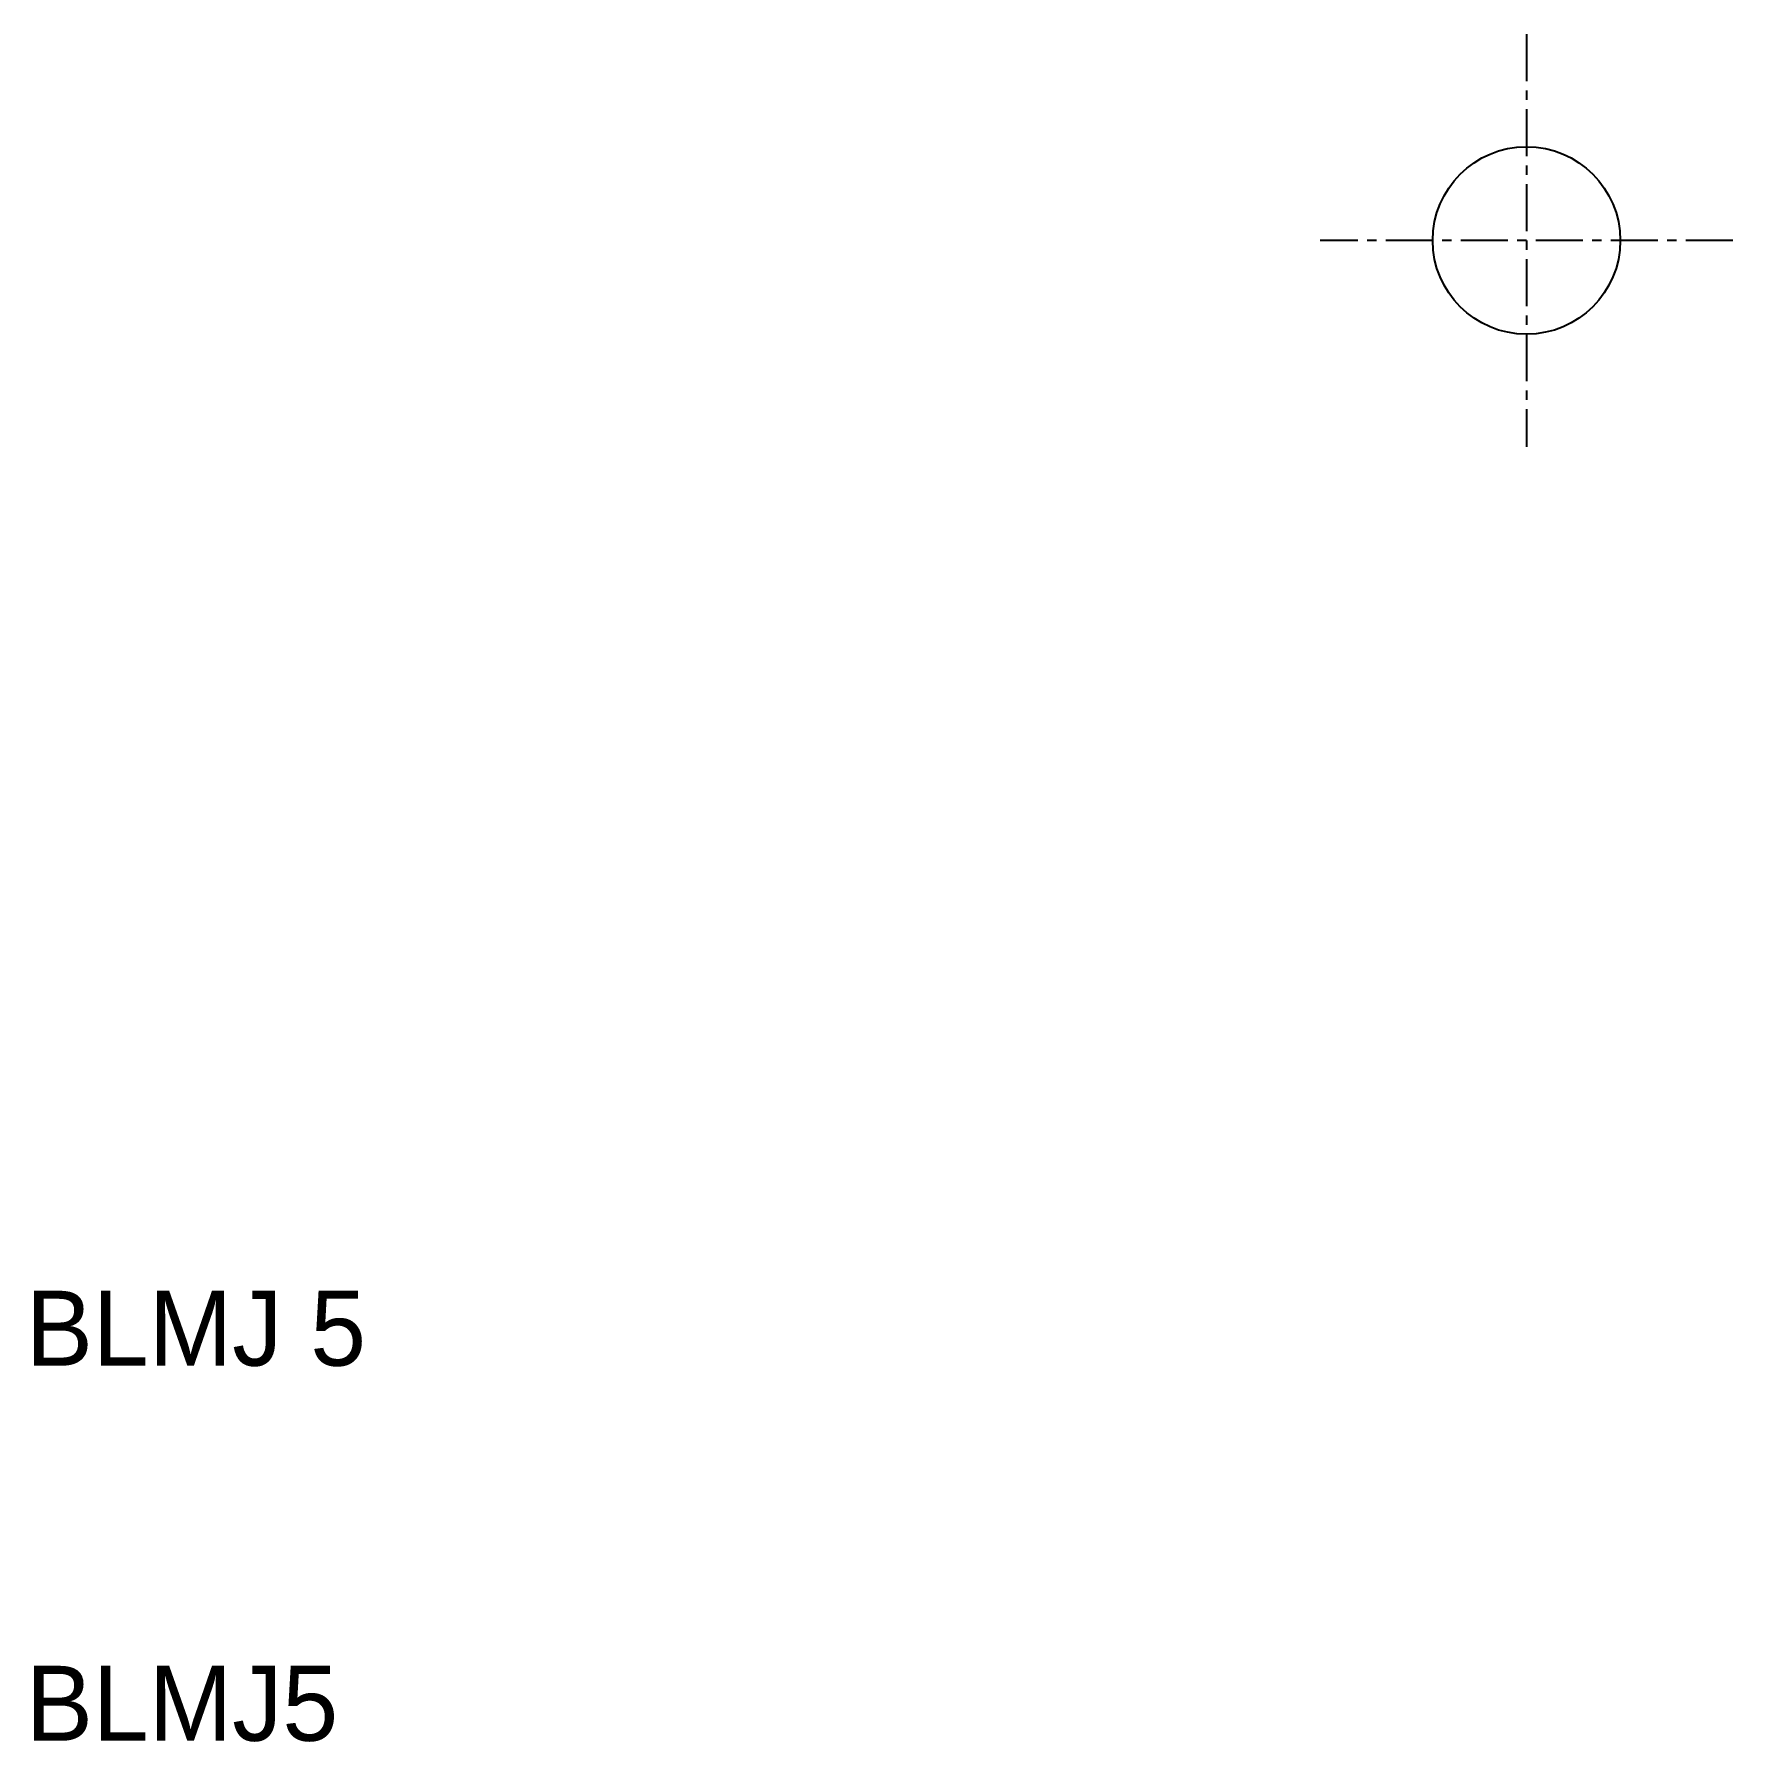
# Model space of a CAD drawing. Extents: x 10.2 to 55.5, y 10 to 55.5.
import ezdxf

# ---------------------------------------------------------------- set-up
doc = ezdxf.new("R2010")
doc.units = 0
doc.linetypes.add('CENTER', pattern=[2, 1.25, -0.25, 0.25, -0.25])
doc.layers.get('0').update_dxf_attribs({"linetype": 'CONTINUOUS'})
doc.layers.add('CENTER', color=1, linetype='CENTER')

msp = doc.modelspace()

# ---------------------------------------------------------------- linework, layer by layer
at = {"color": 7, "linetype": 'CONTINUOUS'}
msp.add_circle((50, 50), 2.5, dxfattribs=at)
at = {"layer": 'CENTER', "color": 1, "linetype": 'CENTER'}
for p, q in [((50, 55.5), (50, 44.5)), ((55.5, 50), (44.5, 50))]:
    msp.add_line(p, q, dxfattribs=at)

# ---------------------------------------------------------------- texts
at = {"color": 7, "linetype": 'CONTINUOUS'}
for s, p in [('BLMJ 5', (10, 20)), ('BLMJ5', (10, 10))]:
    msp.add_text(s, height=2, dxfattribs=at).set_placement(p)

doc.saveas('drawing.dxf')
